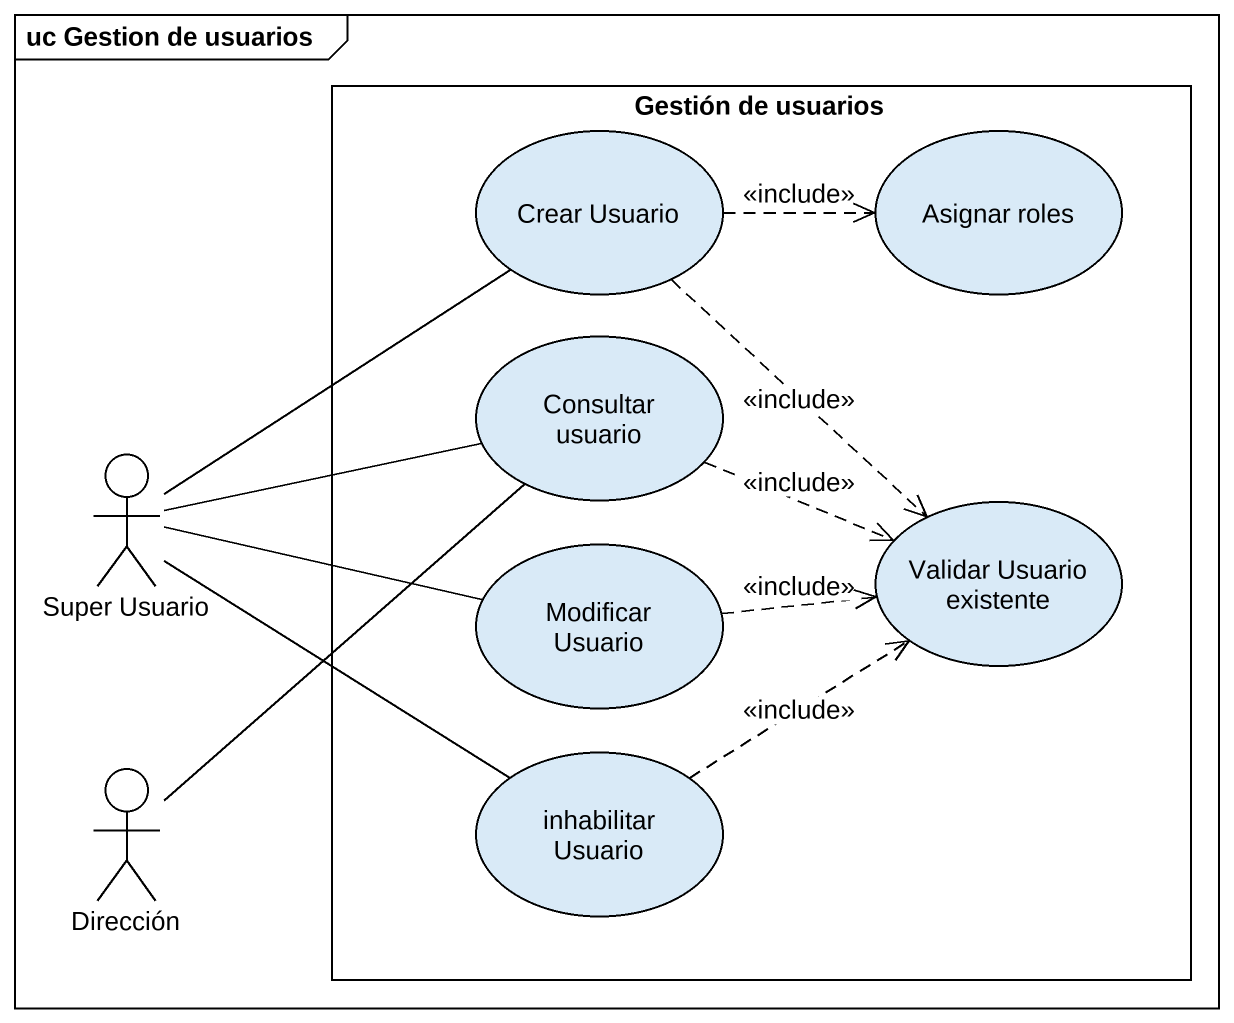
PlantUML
@startuml
mainframe uc Gestion de usuarios
rectangle "Gestión de usuarios" as Gestión_de_usuarios {
  usecase "Crear Usuario" as Crear_Usuario
  usecase "Asignar roles" as Asignar_roles
  usecase "Consultar usuario" as Consultar_usuario
  usecase "Modificar Usuario" as Modificar_Usuario
  usecase "Validar Usuario existente" as Validar_Usuario_existente
  usecase "inhabilitar Usuario" as inhabilitar_Usuario
}
actor "Super Usuario" as Super_Usuario
actor Dirección
Crear_Usuario .right.> Asignar_roles : <<include>>
Crear_Usuario -- Super_Usuario
Crear_Usuario ..> Validar_Usuario_existente : <<include>>
Consultar_usuario -left- Super_Usuario
Consultar_usuario .right.> Validar_Usuario_existente : <<include>>
Modificar_Usuario -left- Super_Usuario
Modificar_Usuario .right.> Validar_Usuario_existente : <<include>>
Dirección -up- Consultar_usuario
inhabilitar_Usuario -left- Super_Usuario
inhabilitar_Usuario .up.> Validar_Usuario_existente : <<include>>
@enduml
